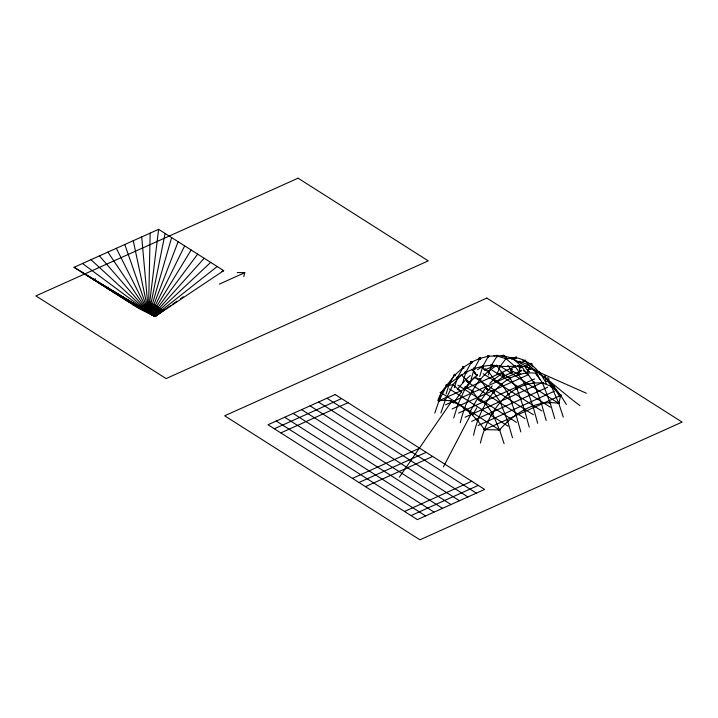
<?xml version="1.0" encoding="UTF-8"?>
<svg xmlns="http://www.w3.org/2000/svg" width="718" height="718" viewBox="0 0 718 718"><rect width="100%" height="100%" fill="white"/><g stroke="black" fill="none" stroke-linecap="round" stroke-linejoin="round"><path stroke-width="1.08" d="M484.91 403.875C486.607 402.161 485.835 405.58 484.812 403.274M491.686 413.353L492.081 412.823L493.024 413.281M492.844 412.644L491.821 413.146M544.72 377.067L545.124 376.376L544.917 377.246M552.052 386.069C551.424 386.042 551.253 387.056 550.939 386.831M497.044 365.947C496.012 366.745 497.538 365.309 496.82 365.318M525.208 361.522C522.614 361.325 526.662 358.937 525.405 361.334M543.005 382.981L543.4 382.658M150.152 233.126L148.482 312.384L154.989 316.521L223.702 270.668L158.615 229.329L74.044 267.293L139.13 308.641L154.989 316.521L170.507 305.689M499.674 402.304L499.907 401.631L500.688 402.448M500.868 401.568L499.728 402.376M527.425 372.687C527.99 371.736 525.118 372.238 527.398 372.884M524.346 361.019L525.02 360.256L525.504 361.109M95.449 278.853L93.564 279.697L150.43 313.631L150.565 310.266M510.336 378.754L510.417 377.901M488.725 371.933C489.47 370.632 487.181 370.946 488.796 371.888M496.291 365.112C497.044 366.826 496.183 366.018 496.138 365.525M502.196 383.708L501.631 383.78M509.331 393.787L507.617 394.397L508.954 394.568M509.08 393.778L507.922 394.559M526.357 373.028L527.524 372.229M527.568 372.319C526.465 374.168 527.111 372.543 526.429 373.1M508.856 394.658L508.057 393.661L509.035 393.697M87.057 275.568L149.784 313.219L150.107 308.758M461.593 374.473L461.611 375.119M510.534 377.883C509.933 379.687 509.241 376.295 510.229 378.817M515.991 388.833L517.696 388.205M517.768 374.814C519.976 371.879 518.073 377.327 518.54 374.087M525.208 384.848L524.661 385.036L525.603 385.162M494.217 355.787L495.169 355.446L494.083 355.724M463.46 368.119C462.204 367.697 463.559 367.742 463.496 368.101C464.627 369.465 462.787 364.295 462.428 368.029M80.551 271.431L149.129 312.806L150.242 301.695M108.463 287.128L106.587 287.972L151.731 314.457L151.983 312.267M158.615 229.329L148.482 312.384L74.044 267.293M506.226 359.269C506.648 356.146 504.386 360.795 506.764 358.838C507.007 358.722 505.445 356.613 505.4 359.296M465.91 379.445L469.464 382.541L469.222 381.976M151.399 311.854L151.085 314.044L100.08 283.834M145.153 309.512L150.43 313.631L151.166 309.27M145.332 309.817L149.784 313.219L151.606 303.418M543.086 382.99L542.548 383.053C509.071 380.1 486.876 414.124 480.414 443.06M447.547 385.575C446.793 383.807 445.591 385.081 447.449 385.665C447.897 385.054 445.663 383.968 446.838 385.243M505.436 359.144L505.463 358.39M142.056 307.483L149.129 312.806L165.122 233.458M243.788 276.654L244.766 272.687L237.281 272.517M438.375 400.375L439.084 400.788L441.005 392.746L454.835 375.002L463.065 367.616L470.487 362.769M548.202 380.63L553.928 386.67L560.731 395.447L558.784 403.372L563.28 417.077M152.925 312.698L152.387 314.87L113.094 292.1M452.439 384.651C454.718 384.04 451.819 384.821 453.713 385.225M147.468 310.93L151.731 314.457L152.306 312.285M152.252 309.79L151.085 314.044L147.612 311.262M150.188 311.406L150.43 313.631L153.14 304.055M147.414 310.876L149.784 313.219L171.629 237.595M462.742 382.811L465.811 372.436L471.421 362.168L479.875 358.372L488.437 356.227L503.345 355.724L512.203 358.264L527.712 367.248L586.319 393.231M471.205 379.014L474.275 368.639L479.875 358.372M460.256 422.749C465.776 400.536 475.989 377.569 496.632 365.65L502.753 373.62M473.548 435.296C479.624 406.325 500.554 370.147 534.596 373.1M454.368 387.819L457.447 377.623L463.065 367.616M479.741 376.429L482.819 366.234L488.437 356.227M463.173 367.329C462.392 367.661 463.478 366.108 463.523 368.065M453.713 417.975L458.021 404.162L465.668 387.451L471.834 379.122M446.058 394.011L449.172 384.309L454.476 374.805L455.23 375.514L454.817 374.311L455.607 374.841L455.302 375.702L454.207 375.406M488.348 375.029L491.453 365.327L497.116 356.02L505.984 358.713L512.203 358.264L521.385 366L527.084 374.284M440.906 412.976L445.277 400.177L453.004 384.848L460.391 375.559M434.785 413.11L439.057 400.68L446.3 386.257M150.43 313.631L178.136 241.733M154.729 304.692L151.085 314.044L149.595 312.402M191.159 249.999L151.731 314.457L153.374 310.32M437.872 400.635C441.749 387.307 454.754 379.499 465.811 372.436C476.321 366.952 488.393 363.954 500.204 366.171C511.557 367.49 523.754 363.649 534.138 369.985C550.383 380.468 564.312 394.227 579.947 405.598M497.071 374.051L500.204 366.171L505.984 358.713L515.174 366.503L520.73 374.527M153.625 311.783L152.387 314.87L149.882 312.716M487.953 370.883C488.823 371.924 488.007 372.238 487.944 371.278M119.601 296.238L153.033 315.283L153.876 313.245M525.28 361.118L524.409 361.289M452.6 384.722L453.731 385.18M505.364 358.596L506.073 358.013L505.508 359.153M462.598 367.194L462.571 367.993M184.652 245.861L151.085 314.044L151.067 311.836M151.731 314.457L156.3 305.509M493.437 391.866C491.668 393.715 494.774 390.879 493.84 392.656M443.392 466.906L471.125 413.819L464.528 408.291L458.021 404.162L452.519 401.811M154.487 310.93L152.387 314.87L151.067 313.084M544.163 376.564L544.899 376.097L545.393 376.618M149.811 312.339L153.033 315.283L154.128 313.344M476.752 407.86L472.839 414.789L469.419 412.868L477.237 399.011L480.647 400.949L479.965 400.644L480.414 401.048L488.411 389.964M465.515 387.514C467.831 386.185 463.936 388.994 466.413 387.828M517.202 389.003L516.529 388.501L517.059 389.039M545.016 377.237L545.177 376.546M157.816 306.469L152.387 314.87L197.665 254.136M485.485 403.121L484.928 403.776M485.772 387.72L488.132 390.143L492.261 385.925M493.948 379.319L496.326 381.734L495.923 380.881M488.177 390.125C487.612 387.953 496.174 393.859 493.194 392.154C494.505 392.97 492.126 392.934 493.104 392.1M492.79 412.778L492.988 413.245M399.396 477.156L451.595 401.416C451.613 400.132 436.149 400.07 439.757 401.057M204.172 258.265L153.033 315.283L155.573 311.621M447.485 385.674L446.515 385.943L446.991 385.369M449.926 400.321L453.596 402.834L461.602 391.795L461.234 391.507M480.396 401.048L477.479 398.921L485.7 387.953M464.941 387.074C465.731 385.862 465.937 388.519 465.623 387.352M466.26 387.891L473.656 377.892M544.262 376.537L545.141 376.411L544.477 376.672M155.034 313.91L153.688 315.696L126.108 300.375M453.453 385.252C452.439 386.194 453.955 383.672 452.493 384.399M500.751 401.802L499.459 402.206M153.033 315.283L159.333 307.43M503.767 374.868L503.309 375.128M457.815 388.797L465.246 380.208M501.523 383.78C501.164 383.771 502.95 384.857 501.478 384.166M156.605 312.375L153.688 315.696L151.39 313.398M455.329 375.424C453.399 375.9 454.27 373.01 455.347 375.433M461.118 375.146C460.023 375.478 462.159 375.613 461.593 374.419M506.262 359.233L505.66 359.44M544.118 376.465L545.106 376.34M471.125 413.819L477.82 420.847L484.614 429.615L499.584 429.956C514.07 413.299 535.825 399.307 558.784 403.372L551.469 386.392L547.735 381.186M489.811 383.547L493.894 379.346M160.733 308.507L153.688 315.696L210.688 262.402M155.896 314.52L154.334 316.108L132.624 304.504M157.323 314.152L154.989 316.521L163.919 309.925M480.136 358.946L480.441 358.174L479.857 357.672A0.897 0.727 28.6 0 1 480.647 358.838A0.897 0.727 28.6 0 1 479.148 358.677A0.897 0.727 28.6 0 1 479.83 357.6C480.746 358.004 478.538 358.408 480.046 358.973M488.294 355.545C485.889 357.932 491.256 356.72 488.491 355.634C488.841 356.101 489.066 356.424 488.68 356.819M517.247 388.402L516.278 388.923M515.928 388.77L516.619 388.42M524.391 384.965L525.863 384.372L524.732 385.126M523.512 409.924L525.262 409.296M525.262 409.377L523.548 409.987M531.966 406.128L533.734 405.562M533.68 382.111L534.704 382.398M501.299 384.013L501.505 384.354M508.838 394.11L509.349 393.841M487.289 388.959L486.813 389.3M157.619 313.111L154.334 316.108L152.943 314.484M470.281 375.559L466.17 379.301A2.271 0.601 47.6 0 0 467.795 381.904A2.271 0.601 47.6 0 0 469.222 382.147M473.35 378.898L477.461 375.146M495.393 380.639L494.675 380.998M532.971 383.017C535.134 382.039 533.986 384.121 533.034 383.08M515.156 415.121L516.879 414.492L515.21 415.175M542.269 403.157L540.564 403.785L542.252 403.094M533.555 382.694L533.564 382.173L533.51 382.972M157.475 314.331L154.989 316.521L161.918 311.011M486.328 388.079L480.109 379.526C480.082 378.844 481.015 379.346 480.548 380.028M161.99 309.673L154.334 316.108L217.195 266.531M503.677 374.652L502.977 374.984M509.627 378.215C509.771 380.019 509.583 377.174 509.879 378.036M533.698 405.598L532.029 406.191M541.767 383.295L543.382 382.613M508.532 421.269L506.989 421.852L508.577 421.179M513.406 359.503L515.964 357.636C530.046 360.633 540.475 371.368 546.452 384.049M502.456 373.207L494.137 379.23A1.633 0.583 54.1 0 0 495.214 381.518A1.633 0.583 54.1 0 0 496.012 380.89M496.102 381.841L504.422 375.819M172.338 304.414L176.897 301.228M180.55 298.679L183.287 296.767M477.506 369.752L482.137 366.629L483.349 366.907L483.645 366.18L482.433 365.489L482.146 366.602M511.979 370.973L511.369 371.161M525.181 384.498L525.459 385.315M525.226 384.471L525.827 384.256M533.842 382.488L534.452 382.371L533.77 382.093M529.094 369.402L529.615 369.411M535.799 373.728L535.529 373.89M488.581 356.864L487.872 356.424L488.24 355.598M559.466 403.076L558.972 403.319L559.546 403.058M463.64 388.42L465.668 387.451L472.929 391.095M520.819 362.805L524.867 360.876L534.138 369.985L539.9 379.284M221.826 271.512L223.702 270.668M219.394 284.077L244.766 272.687M274.339 428.772L341.571 398.589M280.837 432.9L348.068 402.717M485.206 369.815L493.661 366.018M439.057 400.68L515.174 366.503M504.054 375.999L512.508 372.202M445.564 404.817L521.681 370.641M452.071 408.946L528.188 374.778M458.578 413.083L534.695 378.907M465.093 417.212L541.21 383.044M471.6 421.349L547.717 387.173M352.439 478.376L419.671 448.194M478.107 425.487L554.224 391.31M358.946 482.514L426.178 452.331M484.614 429.615L560.731 395.447L566.349 404.476M365.453 486.651L432.685 456.46M404.512 511.449L471.735 481.266M411.01 515.587L478.242 485.395M551.433 386.428L560.731 395.447M558.757 403.363L558.137 403.642L558.757 403.417L500.204 366.171M441.005 392.746L499.584 429.956L492.27 412.967L485.422 403.435L479.875 400.464M542.485 383.08C542.395 381.94 543.571 382.981 542.108 382.882C541.919 381.779 543.275 384.884 541.794 383.286M500.078 402.107L499.459 402.277M522.372 359.853L522.901 360.059M501.227 383.493L501.631 383.87M516.224 388.797L516.601 388.779M472.893 391.157L471.322 390.466L472.453 390.78M463.747 407.923L465.336 408.605M465.309 408.668L463.729 407.977M517.84 374.886C518.701 375.128 517.229 373.809 518.54 373.916M446.784 385.297L453.004 384.848L458.775 389.659M551.954 385.916L550.885 386.769M479.839 379.463L480.414 379.966L479.803 380.109L480.521 379.822L474.598 377.04M478.556 421.224L477.012 420.533L478.619 421.161M501.173 355.76L503.345 355.724L504.826 357.115M502.16 383.627L501.29 383.609M524.607 361.567L525.226 361.387L524.266 361.495M457.276 403.785L458.802 404.485M458.748 404.539L457.267 403.866M483.887 429.247L485.377 429.929M485.332 429.992L483.878 429.328M510.525 357.465L515.964 357.636M479.588 379.975L479.615 379.104M471.349 362.859C472.938 362.841 470.82 360.436 470.855 362.366M462.661 367.095L463.227 367.517M454.431 374.482L455.302 375.415L454.817 375.083M491.758 413.415L492.629 413.021L492.063 412.877M438.357 400.303L439.775 401.012M479.678 379.023L480.674 379.095M469.428 412.85L472.821 414.762M485.045 403.13L485.126 403.166M492.09 412.76L491.534 412.599L491.902 412.922M465.327 387.181L465.928 387.442M536.31 374.051L542.557 382.954L551.469 386.392M519.599 361.432L528.52 364.915M524.741 366.081L527.712 367.248M529.337 363.389L531.32 364.197L533.187 366.71M484.632 369.914L488.303 371.448L495.124 380.531M511.943 358.937C514.142 355.536 512.051 360.14 511.799 358.812C513.316 357.07 511.333 357.349 511.647 358.883M446.973 385.521L446.282 384.947L446.273 385.629M452.95 384.902L453.552 385.252M499.791 401.559L500.751 402.376M465.982 387.469L466.449 387.783M523.26 370.65L526.958 372.66L533.842 382.739L541.399 403.444L546.192 420.515M496.048 381.034L501.595 384.049L508.47 394.128L516.027 414.833L520.819 431.913M446.497 385.243L446.022 385.019L446.237 385.728M513.747 371.78L518.378 374.455L525.271 384.686L532.855 405.841L537.665 423.261M504.368 375.047L509.924 378.251L516.816 388.483L524.391 409.646L529.211 427.066M491.749 369.967L550.329 407.178M483.286 373.764L541.866 410.974M474.831 377.56L533.411 414.771M466.377 381.357L524.957 418.567M457.922 385.153L516.502 422.363M449.459 388.95L508.039 426.16M326.968 398.257L476.339 493.14M318.514 402.053L467.894 496.928M310.059 405.849L459.43 500.724M301.605 409.646L450.976 504.521M293.141 413.442L442.521 508.317M284.687 417.239L434.067 512.114M276.242 421.035L425.612 515.91M543.607 377.147L547.242 379.642L553.928 386.67L559.735 396.605M478.332 399.136L472.13 390.834M472.076 390.691L472.588 391.139L472.202 390.789M493.392 392.1L500.266 401.936L507.752 421.52L512.49 437.747M451.299 401.012L452.008 401.524M82.498 263.497L148.482 312.384L141.697 236.922M452.286 401.73L453.579 402.816M487.908 389.515L488.393 389.937L485.476 387.882M90.953 259.701L148.482 312.384L133.243 240.718M471.502 369.33L475.19 372.786M461.064 374.715L466.969 380.28M146.705 310.508L149.129 312.806L149.057 307.196M493.445 391.965L493.894 392.575M544.621 376.851L546.048 378.368M457.644 388.985L461.396 391.875L457.842 388.985M99.416 255.904L148.482 312.384L124.788 244.515M454.297 374.616L454.395 375.46M147.002 310.203L149.129 312.806L148.671 309.512M496.676 356.469C499.773 357.385 495.573 353.462 496.587 356.514C498.534 356.693 497.018 355.85 497.664 355.769C497.394 355.266 496.614 354.746 496.685 356.523C497.987 357.717 496.165 354.548 496.596 356.281M507.814 365.399L511.898 370.712M518.01 365.839L519.868 368.316M535.673 370.048L537.531 372.561M107.871 252.108L148.482 312.384L116.325 248.311M147.971 310.912L149.129 312.806L148.536 310.661M148.24 310.759L149.129 312.806M542.557 382.954L550.033 402.538L554.772 418.765M149.021 311.118L149.784 313.219L149.595 309.889M499.584 429.956L504.081 443.661M524.239 360.983C525.325 359.7 525.388 360.032 524.122 361.217M149.344 311.02L149.784 313.219M520.442 362.168A2.468 1.768 -68.7 0 0 517.669 362.231A2.36 1.651 -78.6 0 1 520.191 362.186M519.329 365.839A2.468 1.768 -68.7 0 1 517.481 365.794M538.85 371.601A1.966 1.418 -55.5 0 1 539.756 373.019M470.667 362.437A0.897 0.727 28.6 0 1 471.125 361.405A0.897 0.727 28.6 0 1 472.273 362.186A0.897 0.727 28.6 0 1 471.385 362.922M474.374 371.843A2.271 0.601 47.6 0 0 476.133 374.509A2.271 0.601 47.6 0 0 477.362 374.455A2.208 0.844 56 0 1 475.846 374.706A2.208 0.844 56 0 1 474.616 371.727M485.682 369.034A2.208 0.844 56 0 1 484.39 369.267A2.208 0.844 56 0 1 482.855 366.548M485.592 369.061A2.181 1.086 65.8 0 1 484.058 369.438A2.181 1.086 65.8 0 1 482.963 366.512M494.056 365.265A2.181 1.086 65.8 0 1 492.108 365.148M493.993 365.3A2.208 1.301 77.1 0 1 491.74 365.13M519.428 365.785A2.36 1.651 -78.6 0 1 517.831 365.848M494.352 379.167A1.633 0.583 54.1 0 1 494.873 379.418M502.618 373.145A1.633 0.583 54.1 0 0 502.627 374.311A1.633 0.583 54.1 0 0 503.991 375.81A1.633 0.583 54.1 0 0 504.431 375.146A1.615 0.799 65.8 0 1 503.408 375.801A1.615 0.799 65.8 0 1 502.465 373.584A1.615 0.799 65.8 0 1 503.704 373.441M512.876 371.529A1.615 0.799 65.8 0 1 511.844 371.978A1.615 0.799 65.8 0 1 510.911 369.905A1.615 0.799 65.8 0 1 511.952 369.447M512.849 371.556A1.633 0.996 79.6 0 1 511.53 372.095A1.633 0.996 79.6 0 1 510.938 369.878A1.633 0.996 79.6 0 1 512.257 369.33M520.783 367.697A1.633 0.996 79.6 0 0 519.536 368.307A1.633 0.996 79.6 0 0 520.065 370.461A1.633 0.996 79.6 0 0 521.385 370.165A1.705 1.158 -84.7 0 1 519.733 370.515A1.705 1.158 -84.7 0 1 519.572 368.199A1.705 1.158 -84.7 0 1 521.16 367.679M530.243 368.98A1.705 1.158 -84.7 0 1 530.369 369.42M529.292 368.244A1.705 1.158 -84.7 0 0 528.08 370.237A1.705 1.158 -84.7 0 0 529.516 371.565A1.822 1.301 -68.9 0 1 527.856 370.416A1.822 1.301 -68.9 0 1 529.426 368.19M530.207 368.451A1.822 1.301 -68.9 0 1 530.62 369.42M538.895 371.736A1.822 1.301 -68.9 0 1 539.406 372.31M502.815 356.002C506.002 355.518 501.352 356.038 503.839 355.284C501.747 354.333 504.521 357.232 502.824 355.993M456.585 377.462C458.057 380.378 458.883 375.326 456.585 377.462M515.434 357.743C516.727 358.381 516.484 357.833 516.359 357.115C516.745 358.731 515.703 358.713 515.282 357.393C517.49 355.625 514.968 358.767 515.434 357.743M448.328 384.139C449.809 387.038 450.536 382.021 448.337 384.085M490.618 365.157C492.018 368.056 492.916 363.048 490.618 365.157M479.48 358.04L479.929 359.009L479.48 358.004M516.421 388.16L516.395 388.133M514.474 366.701C516.116 368.558 515.982 363.739 514.474 366.701M520.685 366.198C522.174 368.163 522.3 363.344 520.685 366.144M488.034 356.011L488.043 355.931M530.755 364.313C532.146 365.911 532.648 361.953 531.006 364.636C532.379 361.621 530.225 365.74 530.764 364.259M440.224 392.575C441.588 395.376 442.333 390.556 440.233 392.522M499.423 365.992C501.011 368.765 501.155 363.918 499.432 365.938M471.609 390.888L472.57 390.323L471.609 390.843M472.641 390.637L471.681 391.229L472.641 390.637M533.384 370.174C535.054 372.13 535.072 367.194 533.384 370.174M559.995 395.636C561.62 397.575 561.7 392.674 559.995 395.636M553.165 386.858C554.781 388.851 555.032 383.924 553.165 386.805M539.873 374.302C541.623 376.241 541.65 371.323 539.882 374.249M549.207 402.816L550.868 402.197L549.207 402.816M498.839 430.27L500.347 429.633L498.839 430.27M298.078 178.19L35.9 295.897L166.082 378.583L428.251 260.867L298.078 178.19M486.831 298.078L224.662 415.785L419.922 539.81L682.1 422.103L486.831 298.078M335.216 394.55L267.985 424.742L417.364 519.617L484.596 489.434L335.216 394.55M444.586 399.791L445.986 400.554L444.63 399.809M528.583 369.061A2.468 1.768 -68.7 0 0 528.726 364.995A2.468 1.768 -68.7 0 0 525.845 367.679A2.468 1.768 -68.7 0 0 528.583 369.061M547.628 381.195A1.966 1.418 -55.5 0 0 548.408 378.063A1.966 1.418 -55.5 0 0 545.689 379.678A1.966 1.418 -55.5 0 0 547.628 381.195M536.534 373.89A1.966 1.418 -55.5 0 0 538.114 375.137A1.822 1.301 -68.9 0 1 536.768 373.8A1.822 1.301 -68.9 0 1 538.141 371.682A1.966 1.418 -55.5 0 0 536.534 373.89M465.093 372.741A0.897 0.727 28.6 0 0 466.583 372.902A0.897 0.727 28.6 0 0 465.767 371.664A0.897 0.727 28.6 0 0 465.093 372.741M473.548 368.944A0.897 0.727 28.6 0 0 475.047 369.106A0.897 0.727 28.6 0 0 474.221 367.867A0.897 0.727 28.6 0 0 473.548 368.944"/></g></svg>
